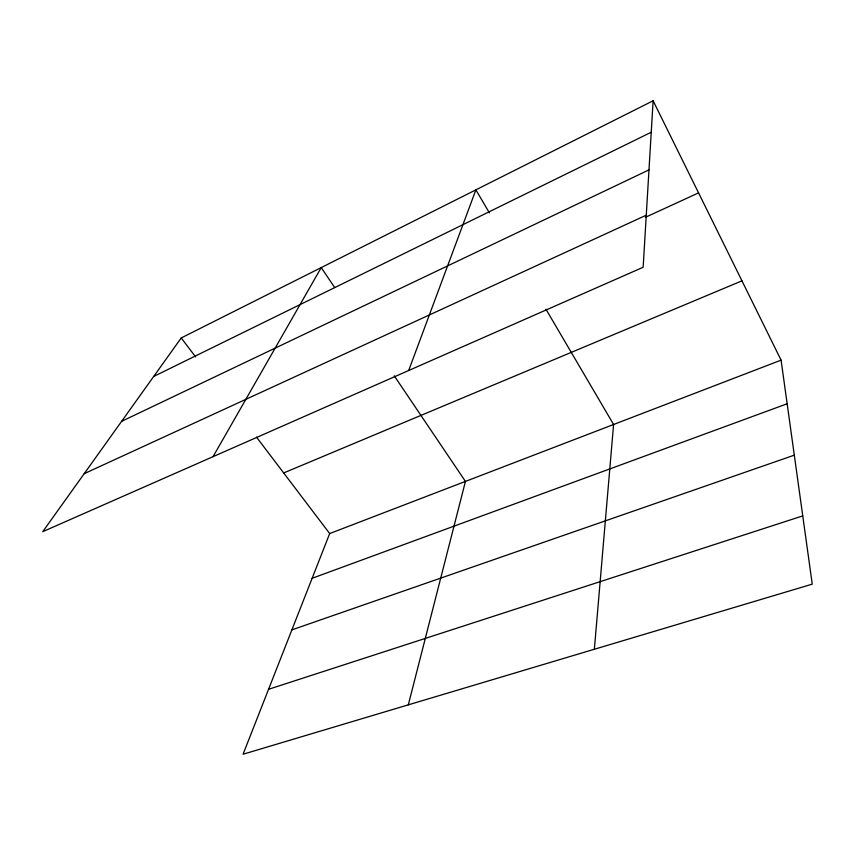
<?xml version="1.0" encoding="UTF-8"?>
<svg xmlns="http://www.w3.org/2000/svg" width="855" height="855" viewBox="0 0 855 855"><rect width="100%" height="100%" fill="white"/><g stroke="black" fill="none" stroke-linecap="round" stroke-linejoin="round"><path stroke-width="1.28" d="M653.124 100.772L643.152 267.252L42.75 531.66L181.228 337.949L653.124 100.772L781.085 360.147L812.25 584.147L243.077 754.228L329.688 533.563L781.085 360.147M594.364 649.255L613.591 424.497L545.918 309.179M408.316 704.841L465.441 481.408L394.241 375.837M408.679 370.514L475.893 189.853L489.413 212.895M213.055 456.656L321.234 267.583L334.668 287.515M153.697 376.467L651.243 132.226M121.613 421.344L648.988 169.878M84.185 473.691L646.273 215.193M645.397 217.309L698.567 192.888M283.678 472.943L741.958 280.835M312.139 578.29L787.156 403.763M291.886 629.868L794.306 455.159M268.556 689.301L802.749 515.886M181.228 337.949L195.645 356.952M256.489 437.119L329.688 533.563"/></g></svg>
